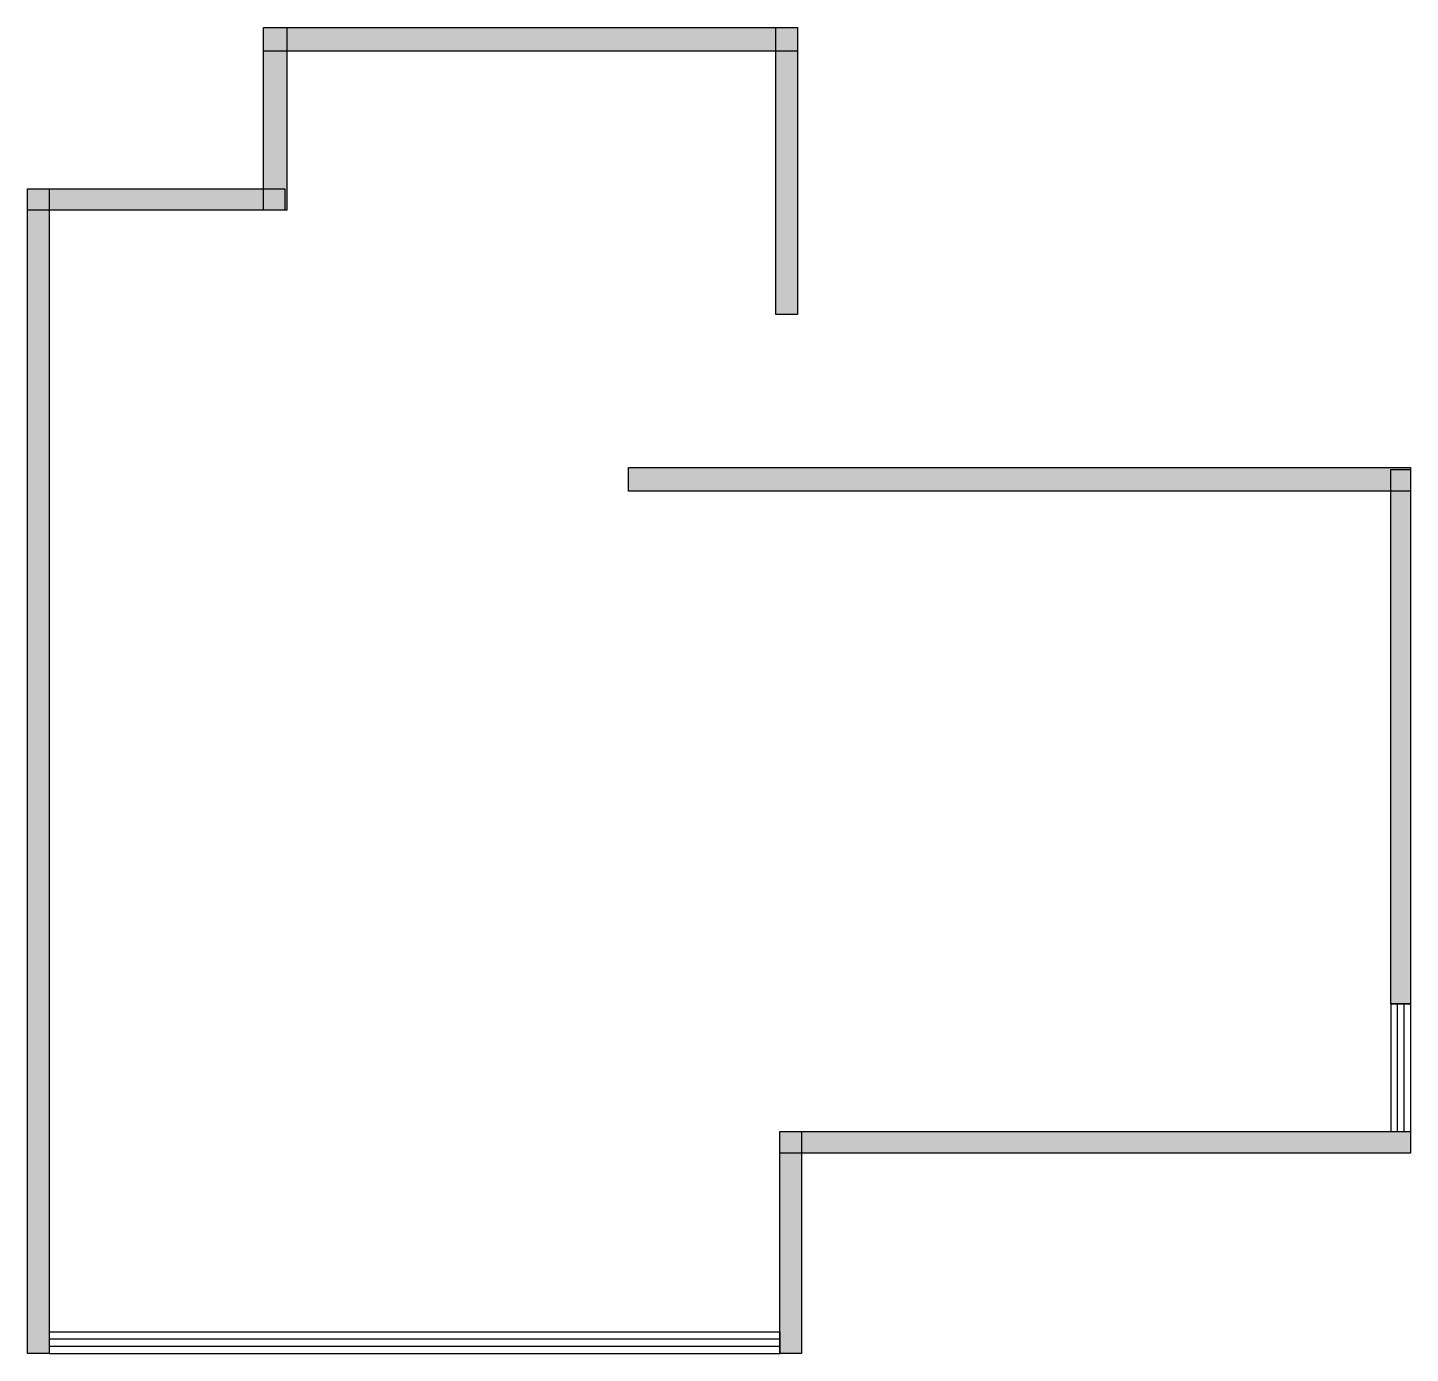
# Model space of a CAD drawing. Header units: centimetres. Extents: x 3 to 963, y 0 to 920.
import ezdxf

# ---------------------------------------------------------------- set-up
doc = ezdxf.new("R2010")
doc.units = ezdxf.units.CM
doc.layers.add('WALL', color=7, linetype='Continuous')
doc.layers.add('WINDOW', color=5, linetype='Continuous')

msp = doc.modelspace()

# ---------------------------------------------------------------- hatches: boundary and pattern name
at = {"layer": 'WALL'}
h = msp.add_hatch(color=256, dxfattribs=at)
h.dxf.hatch_style = 1
h.paths.add_polyline_path([(166.36, 920.45), (537.27, 920.45), (537.27, 904.09), (166.36, 904.09)])
h = msp.add_hatch(color=256, dxfattribs=at)
h.dxf.hatch_style = 1
h.paths.add_polyline_path([(166.36, 920.45), (182.73, 920.45), (182.73, 793.64), (166.36, 793.64)])
h = msp.add_hatch(color=256, dxfattribs=at)
h.dxf.hatch_style = 1
h.paths.add_polyline_path([(522.27, 920.45), (537.27, 920.45), (537.27, 721.36), (522.27, 721.36)])
h = msp.add_hatch(color=256, dxfattribs=at)
h.dxf.hatch_style = 1
h.paths.add_polyline_path([(2.73, 808.64), (181.36, 808.64), (181.36, 793.64), (2.73, 793.64)])
h = msp.add_hatch(color=256, dxfattribs=at)
h.dxf.hatch_style = 1
h.paths.add_polyline_path([(2.73, 808.64), (17.73, 808.64), (17.73, 0), (2.73, 0)])
h = msp.add_hatch(color=256, dxfattribs=at)
h.dxf.hatch_style = 1
h.paths.add_polyline_path([(420, 615), (962.73, 615), (962.73, 598.64), (420, 598.64)])
h = msp.add_hatch(color=256, dxfattribs=at)
h.dxf.hatch_style = 1
h.paths.add_polyline_path([(949.09, 613.64), (962.73, 613.64), (962.73, 242.73), (949.09, 242.73)])
h = msp.add_hatch(color=256, dxfattribs=at)
h.dxf.hatch_style = 1
h.paths.add_polyline_path([(525, 154.09), (962.73, 154.09), (962.73, 139.09), (525, 139.09)])
h = msp.add_hatch(color=256, dxfattribs=at)
h.dxf.hatch_style = 1
h.paths.add_polyline_path([(525, 154.09), (540, 154.09), (540, 0), (525, 0)])

# ---------------------------------------------------------------- linework, layer by layer
for points in [[(166.36, 920.45), (537.27, 920.45), (537.27, 904.09), (166.36, 904.09)], [(166.36, 920.45), (182.73, 920.45), (182.73, 793.64), (166.36, 793.64)], [(522.27, 920.45), (537.27, 920.45), (537.27, 721.36), (522.27, 721.36)], [(2.73, 808.64), (181.36, 808.64), (181.36, 793.64), (2.73, 793.64)], [(2.73, 808.64), (17.73, 808.64), (17.73, 0), (2.73, 0)], [(420, 615), (962.73, 615), (962.73, 598.64), (420, 598.64)], [(949.09, 613.64), (962.73, 613.64), (962.73, 242.73), (949.09, 242.73)], [(525, 154.09), (962.73, 154.09), (962.73, 139.09), (525, 139.09)], [(525, 154.09), (540, 154.09), (540, 0), (525, 0)]]:
    msp.add_lwpolyline(points, close=True, dxfattribs=at)
at = {"layer": 'WINDOW'}
for p, q in [((949.09, 242.73), (949.09, 154.09)), ((949.09, 242.73), (962.73, 242.73)), ((953.64, 242.73), (953.64, 154.09)), ((958.18, 242.73), (958.18, 154.09)), ((962.73, 242.73), (962.73, 154.09)), ((949.09, 154.09), (962.73, 154.09)), ((17.73, 15), (525, 15)), ((17.73, 15), (17.73, 0)), ((17.73, 10), (525, 10)), ((525, 15), (525, 0)), ((17.73, 5), (525, 5)), ((17.73, 0), (525, 0))]:
    msp.add_line(p, q, dxfattribs=at)

doc.saveas('drawing.dxf')
